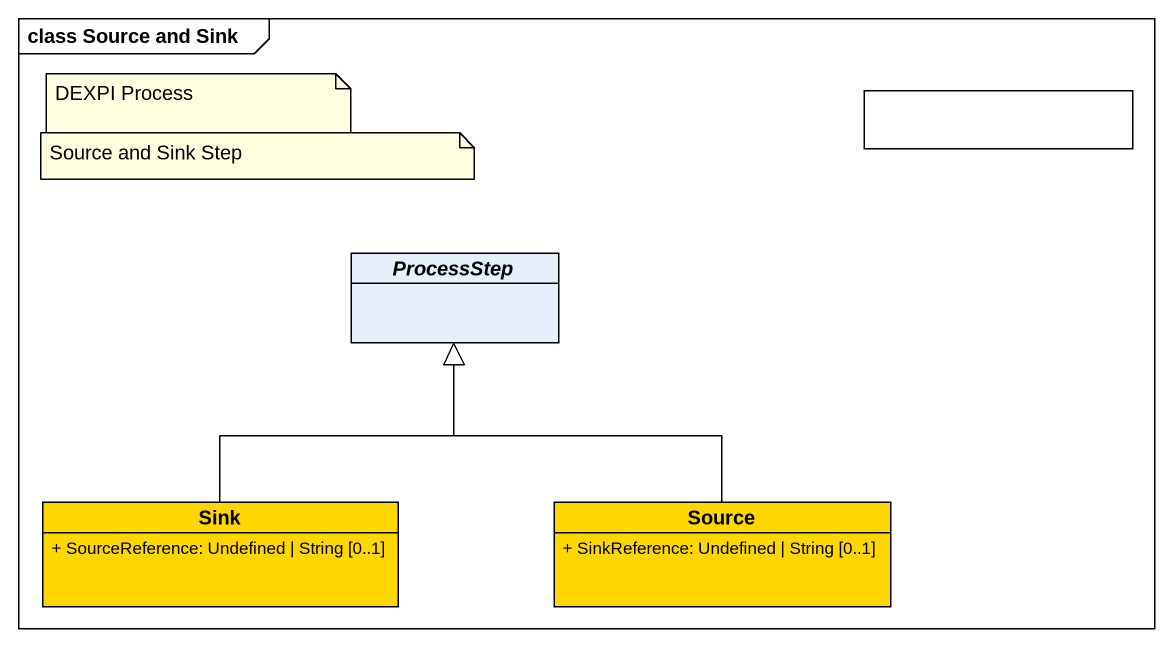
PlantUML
@startuml
mainframe class Source and Sink
allowmixing
hide circle
hide empty members
skinparam classAttributeIconSize 0
rectangle " " as rectangle1
abstract class ProcessStep
class Sink #FFD700 {
  + SourceReference: Undefined | String [0..1]
}
class Source #FFD700 {
  + SinkReference: Undefined | String [0..1]
}
Sink -up-|> ProcessStep
Source -up-|> ProcessStep
note as N1
  Source and Sink Step
end note
note as N2
  DEXPI Process
end note
@enduml
